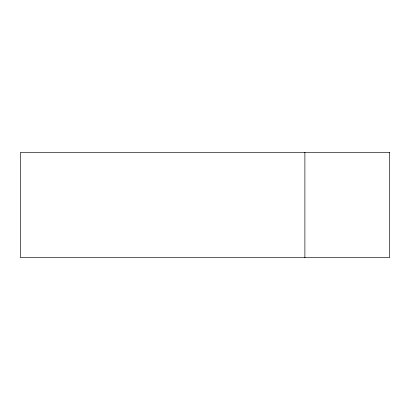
<?xml version="1.0" encoding="UTF-8"?>
<svg xmlns="http://www.w3.org/2000/svg" width="410" height="410" viewBox="0 0 410 410"><rect width="100%" height="100%" fill="white"/><g stroke="black" fill="none" stroke-linecap="round" stroke-linejoin="round"><path stroke-width="0.61" d="M304.886 152.31L304.886 257.69M389.5 152.31L20.5 152.31L20.5 257.69L389.5 257.69L389.5 152.31"/></g></svg>
